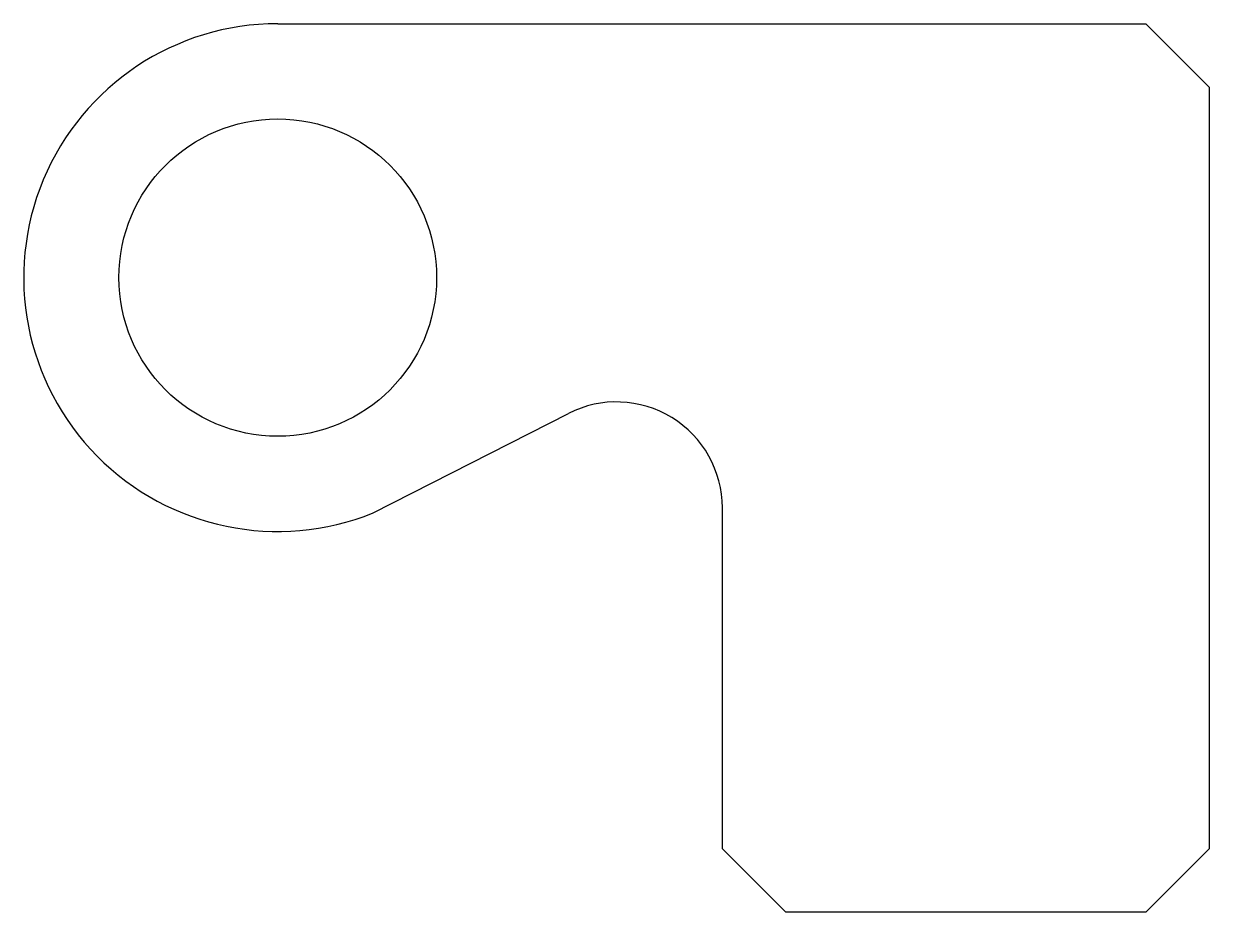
# Model space of a CAD drawing. Header units: inches. Extents: x 1716 to 2580, y 798 to 1446.
import ezdxf

# ---------------------------------------------------------------- set-up
doc = ezdxf.new("R2010")
doc.units = ezdxf.units.IN
doc.header["$MEASUREMENT"] = 0
doc.layers.add('Cerc', color=4, linetype='Continuous')
doc.layers.add('Contur', color=6, linetype='Continuous')

msp = doc.modelspace()

# ---------------------------------------------------------------- linework, layer by layer
at = {"layer": 'Cerc'}
msp.add_circle((1901.23, 1260.67), 115.72, dxfattribs=at)
at = {"layer": 'Contur'}
for p, q in [((1901.23, 1445.82), (2533.82, 1445.82)), ((2533.82, 1445.82), (2580.1, 1399.53)), ((2580.1, 1399.53), (2580.1, 844.09)), ((1970.66, 1089.04), (2113.07, 1161.6)), ((2225.24, 844.09), (2225.24, 1092.86)), ((2271.53, 797.81), (2225.24, 844.09)), ((2533.82, 797.81), (2580.1, 844.09)), ((2533.82, 797.81), (2271.53, 797.81))]:
    msp.add_line(p, q, dxfattribs=at)
for centre, radius, start, end in [((1901.23, 1260.67), 185.15, 90, 292.02431), ((2148.1, 1092.86), 77.14, 0, 117)]:
    msp.add_arc(centre, radius, start, end, dxfattribs=at)

doc.saveas('drawing.dxf')
